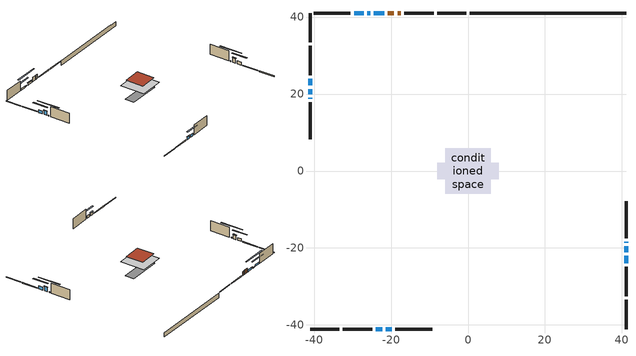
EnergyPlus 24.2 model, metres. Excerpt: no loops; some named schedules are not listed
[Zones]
conditioned space
 floor outside (Floor1 construction): -0.96,-0.96 -0.96,0.96 0.96,0.96 0.96,-0.96 z0.92
 floor adiabatic (AdiabaticFloorConstruction): -5.94,-5.94 -5.94,5.94 5.94,5.94 5.94,-5.94 z3.36
 floor foundation (Slab1 construction): -7.94,-2.2 -7.94,2.2 7.94,2.2 7.94,-2.2 z-1.24
 wall outside (RimJoist1 construction): -0.43,41.04 -8.03,41.04 / -41.04,-41.04 -33.44,-41.04 / -41.04,41.04 -41.04,33.44 / 41.04,-41.04 41.04,-33.44 z0.92:1.22
 wall outside (RimJoist2 construction): -8.96,41.04 -16.56,41.04 / -32.51,-41.04 -24.91,-41.04 / -41.04,32.51 -41.04,24.91 / 41.04,-32.51 41.04,-24.91 z0.92:1.22
 wall outside (AdiabaticWallConstruction 1): -17.49,41.04 -18.31,41.04 / -19.24,41.04 -20.88,41.04 z0.92:2.95
 wall outside (AdiabaticWallConstruction): 41.04,-23.98 41.04,-22 z0.92:2.39; -41.04,23.98 -41.04,22.21 z0.92:2.23; 41.04,-21.07 41.04,-19.61 z0.92:3.09; -21.81,41.04 -24.43,41.04 z0.92:1.7; -23.98,-41.04 -22.31,-41.04 z0.92:2.16; -41.04,21.29 -41.04,19.99 z0.92:2.85; 41.04,-18.68 41.04,-18.42 / -25.36,41.04 -26.14,41.04 / -41.04,19.07 -41.04,18.8 z0.92:1.31; -27.06,41.04 -29.59,41.04 z0.92:1.67; -21.39,-41.04 -19.79,-41.04 z0.92:2.11
 wall outside (Wall1 construction): -30.52,41.04 -40.11,41.04 / -18.86,-41.04 -9.27,-41.04 / -41.04,17.87 -41.04,8.29 / 41.04,-17.49 41.04,-7.91 z0.92:5.8
 wall foundation (FoundationWall1 construction): 0.5,41.04,-1.24 0.5,41.04,0.92 36.99,41.04,0.92 36.99,41.04,0.8 41.04,41.04,0.8 41.04,41.04,-1.24
 window (WindowConstruction): 41.04,-23.98 41.04,-22 z0.92:2.39
 window (WindowConstruction 3): -41.04,23.98 -41.04,22.22 z0.92:2.23
 window (WindowConstruction 4): 41.04,-21.07 41.04,-19.61 z0.92:3.09
 window (WindowConstruction 5): -21.81,41.04 -24.43,41.04 z0.92:1.7
 window (WindowConstruction 6): -23.98,-41.04 -22.31,-41.04 z0.92:2.16
 window (WindowConstruction 7): -41.04,21.29 -41.04,19.99 z0.92:2.85
 window (WindowConstruction 8): 41.04,-18.68 41.04,-18.42 z0.92:1.31
 window (WindowConstruction 9): -25.36,41.04 -26.14,41.04 z0.92:1.31
 window (WindowConstruction 10): -41.04,19.06 -41.04,18.8 z0.92:1.31
 window (WindowConstruction 1): -27.06,41.04 -29.59,41.04 z0.92:1.67
 window (WindowConstruction 2): -21.39,-41.04 -19.79,-41.04 z0.92:2.11
 door (Door): -17.49,41.04 -18.31,41.04 z0.92:2.95
 door (Door 1): -19.24,41.04 -20.88,41.04 z0.92:2.95
 ceiling adiabatic (AdiabaticFloorConstruction): 5.94,-5.94 5.94,5.94 -5.94,5.94 -5.94,-5.94 z3.36
 roof outside (Roof1 construction): -4.28,4.28 -4.28,-4.28 4.28,-4.28 4.28,4.28 z5.8
shading: 41.04,-19.21 41.04,-26.77 41.45,-26.77 41.45,-19.21 z5.18; -41.04,19.43 -41.04,26.77 -41.45,26.77 -41.45,19.43 z5.02; 41.04,-19.41 41.04,-21.27 41.45,-21.27 41.45,-19.41 z3.29; -24.63,41.04 -21.61,41.04 -21.61,41.45 -24.63,41.45 z1.9; -22.11,-41.04 -24.18,-41.04 -24.18,-41.45 -22.11,-41.45 z2.36; -41.04,19.79 -41.04,21.49 -41.45,21.49 -41.45,19.79 z3.05; 41.04,-13.02 41.04,-24.08 41.45,-24.08 41.45,-13.02 z6.71; -31.54,41.04 -19.96,41.04 -19.96,41.45 -31.54,41.45 z6.71; -41.04,13.4 -41.04,24.46 -41.45,24.46 -41.45,13.4 z6.71; -32.38,41.04 -24.28,41.04 -24.28,41.45 -32.38,41.45 z4.46; -17,-41.04 -24.17,-41.04 -24.17,-41.45 -17,-41.45 z4.9
[Building]
Building 1: Terrain=Suburbs
[Site:Location]
Toronto Intl AP_ON: Latitude {deg}=43.68; Longitude {deg}=-79.63; Time Zone {hr}=-5; Elevation {m}=173; Keep Site Location Information=Yes
[Site:GroundTemperature:Shallow]
4.59119, 2.66285, 2.50842, 3.42352, 7.09712, 10.7536, 13.9236, 15.9317, 16.1023, 14.4691, 11.3799, 7.83558
[Site:WaterMainsTemperature]
Calculation Method=Schedule; Temperature Schedule=mains temperature schedule
[Material] Roughness=Rough; Thermal Absorptance=0.9
Name | Thickness {m} | Conductivity {W/m-K} | Density {kg/m3} | Specific Heat {J/kg-K} | Solar Absorptance | Visible Absorptance
asphalt or fiberglass shingles | 0.00635 | 0.162714 | 1121.4 | 1465.45 | 0.4 | 0.4
concrete 4.0 in. | 0.1016 | 1.803125 | 2242.8 | 837.4 | 0.7 | 0.7
concrete 8.0 in. | 0.2032 | 1.803125 | 2242.8 | 837.4 | 0.7 | 0.7
door material | 0.04445 | 0.188738 | 512.64 | 1214.23 | 0.7 | 0.7
door material 1 | 0.04445 | 0.053851 | 512.64 | 1214.23 | 0.7 | 0.7
exterior vertical ins | 0.0457286 | 0.029427 | 32.04 | 1214.23 | 0.7 | 0.7
floor covering | 0.0127 | 0.0433444 | 54.468 | 1339.84 | 0.6 | 0.6
floor rigid ins; roof rigid ins | 0.103632 | 0.029427 | 32.04 | 1214.23 | 0.7 | 0.7
floor rigid ins 1; wall rigid ins | 0.512978 | 0.029427 | 32.04 | 1214.23 | 0.7 | 0.7
floor stud and cavity | 0.1397 | 0.173152 | 92.3553 | 1139.71 | 0.7 | 0.7
floor stud and cavity 1 | 0.1397 | 1.75129 | 37.0049 | 1207.88 | 0.7 | 0.7
furniture material conditioned space 1 | 0.1524 | 0.115458 | 640.8 | 1214.23 | 0.6 | 0.6
gypsum board | 0.0127 | 0.160291 | 801 | 837.4 | 0.6 | 0.6
gypsum board 1 | 0.0127 | 0.160291 | 801 | 837.4 | 0.7 | 0.7
osb sheathing 0.5 in. | 0.0127 | 0.115458 | 512.64 | 1214.23 | 0.7 | 0.7
osb sheathing 0.75 in. | 0.01905 | 0.115458 | 512.64 | 1214.23 | 0.7 | 0.7
osb sheathing 2.0 in. | 0.0508 | 0.115458 | 512.64 | 1214.23 | 0.7 | 0.7
rim joist rigid ins | 0.051816 | 0.029427 | 32.04 | 1214.23 | 0.7 | 0.7
rim joist stud and cavity | 0.0508 | 0.177588 | 50.32683 | 1063.81 | 0.6 | 0.6
rim joist stud and cavity 1 | 0.0508 | 0.548689 | 125.044 | 1163.47 | 0.6 | 0.6
roof stud and cavity | 0.2032 | 0.348707 | 78.34581 | 1123.46 | 0.7 | 0.7
wall stud and cavity | 0.1397 | 0.0756323 | 139.0536 | 1170.24 | 0.7 | 0.7
wall stud and cavity 1 | 0.0889 | 0.380278 | 52.3479 | 1209.89 | 0.7 | 0.7
wall stud and cavity 2 | 0.0889 | 0.391764 | 83.0341 | 1211.67 | 0.7 | 0.7
wood siding | 0.0254 | 0.102417 | 544.68 | 1172.36 | 0.4 | 0.4
wood siding 1; wood siding 2; wood siding 3 | 0.0254 | 0.102417 | 544.68 | 1172.36 | 0.7 | 0.7
[WindowMaterial:SimpleGlazingSystem]
Name | U-Factor {W/m2-K} | Solar Heat Gain Coefficient
WindowMaterial | 2.9236 | 0.66
WindowMaterial 1 | 3.003662 | 0.58
WindowMaterial 2 | 2.97981 | 0.64
WindowMaterial 3 | 2.93609 | 0.65
WindowMaterial 4 | 2.89067 | 0.69
WindowMaterial 5 | 2.99855 | 0.58
WindowMaterial 6 | 2.97357 | 0.65
WindowMaterial 7 | 2.89919 | 0.69
WindowMaterial 8 | 5.82052 | 0.53
WindowMaterial 9 | 3.07861 | 0.43
[Construction]
AdiabaticFloorConstruction: floor stud and cavity 1, floor rigid ins 1, osb sheathing 0.75 in., floor covering
AdiabaticWallConstruction: wood siding 2, wall rigid ins, wall stud and cavity 1, gypsum board
AdiabaticWallConstruction 1: wood siding 3, wall rigid ins, wall stud and cavity 1, gypsum board
Door: door material
Door 1: door material 1
Floor1 construction: floor stud and cavity, floor rigid ins, osb sheathing 0.75 in., floor covering
FoundationWall1 construction: concrete 8.0 in., gypsum board 1
furniture construction conditioned space 1: furniture material conditioned space 1
PartitionWallConstruction: gypsum board, wall stud and cavity 2, gypsum board
RimJoist1 construction: wood siding 1, rim joist stud and cavity
RimJoist2 construction: wood siding 1, rim joist rigid ins, osb sheathing 2.0 in., rim joist stud and cavity 1
Roof1 construction: asphalt or fiberglass shingles, roof rigid ins, osb sheathing 0.75 in., roof stud and cavity, gypsum board
Slab1 construction: concrete 4.0 in.
Wall1 construction: wood siding, osb sheathing 0.5 in., wall stud and cavity, gypsum board
WindowConstruction: WindowMaterial
WindowConstruction 1: WindowMaterial 1
WindowConstruction 10; WindowConstruction 8: WindowMaterial 8
WindowConstruction 2: WindowMaterial 2
WindowConstruction 3: WindowMaterial 3
WindowConstruction 4: WindowMaterial 4
WindowConstruction 5: WindowMaterial 5
WindowConstruction 6: WindowMaterial 6
WindowConstruction 7: WindowMaterial 7
WindowConstruction 9: WindowMaterial 9
[Zone]
conditioned space: Multiplier=1; Volume {m3}=548.2; Part of Total Floor Area=Yes
[Space]
conditioned space 1: Zone=conditioned space; Volume {m3}=548.2
[SurfaceProperty:ExposedFoundationPerimeter]
Slab1: Exposed Perimeter Calculation Method=TotalExposedPerimeter; Total Exposed Perimeter {m}=40.539
[InternalMass] Zone or ZoneList=conditioned space; Space or SpaceList=conditioned space 1
Name | Construction | Surface Area {m2}
furniture mass conditioned space 1 | furniture construction conditioned space 1 | 85.8959
partition wall mass | PartitionWallConstruction | 214.74
[Lights]
interior lighting: Zone or ZoneList or Space or SpaceList=conditioned space 1; Schedule=interior lighting schedule; Design Level Calculation Method=LightingLevel; Lighting Level {W}=343.2; Return Air Fraction=0; Fraction Radiant=0.6; Fraction Visible=0.2; Fraction Replaceable=1
[People]
occupants: Zone or ZoneList or Space or SpaceList=conditioned space 1; Number of People Schedule=occupants schedule; Number of People Calculation Method=People; Number of People=3; Fraction Radiant=0.314171; Sensible Heat Fraction=0.56303; Activity Level Schedule=occupants activity schedule; Carbon Dioxide Generation Rate {m3/s-W}=0; Enable ASHRAE 55 Comfort Warnings=No; Mean Radiant Temperature Calculation Type=EnclosureAveraged
[ElectricEquipment] Zone or ZoneList or Space or SpaceList=conditioned space 1; Design Level Calculation Method=EquipmentLevel
Name | Schedule | Design Level {W} | Fraction Latent | Fraction Radiant | Fraction Lost
clothes dryer | clothes dryer schedule | 140.772 | 0.015 | 0.081 | 0.85
clothes washer | clothes washer schedule | 32.1985 | 0.03 | 0.162 | 0.7
cooking range | cooking range schedule | 215.147 | 0.08 | 0.432 | 0.2
dishwasher | dishwasher schedule | 66.8632 | 0.3 | 0.18 | 0.4
fridge | fridge schedule | 72.9452 | 0 | 0.6 | 0
mech vent house fan | mech vent house fan schedule | 0.95 | 0 | 0 | 1
mech vent house fan cfis | mech vent house fan cfis schedule | 0 | 0 | 0 | 0
misc plug loads | misc plug loads schedule | 494.7 | 0.045 | 0.513 | 0.1
whole house fan | Always On Discrete | 0 | 0 | 0 | 1
[OtherEquipment] Zone or ZoneList or Space or SpaceList=conditioned space 1; Design Level Calculation Method=EquipmentLevel
Name | Fuel Type | Schedule | Design Level {W} | Fraction Latent | Fraction Radiant | Fraction Lost
clothes dryer 1 | Electricity | clothes dryer schedule | 0 | 0.015 | 0.081 | 0.85
cooking range 1 | Electricity | cooking range schedule | 0 | 0.08 | 0.432 | 0.2
general water use latent | None | general water use schedule | 62.594 | 1 | 0 | 0
general water use sensible | None | general water use schedule | -61.6891 | 0 | 0.6 | 0
mech vent house fan latent load | None | Always On Discrete | 0 | 1 | 0 | 0
mech vent house fan sensible load | None | Always On Discrete | 0 | 0 | 0 | 0
water heater energy adjustment1 | NaturalGas | Always On Discrete | 0.01 | 0 | 0 | 1
[ZoneInfiltration:DesignFlowRate] Zone or ZoneList or Space or SpaceList=conditioned space 1; Schedule=Always On Discrete; Design Flow Rate Calculation Method=Flow/Zone; Design Flow Rate {m3/s}=0
infil flow; natural vent flow; whole house fan flow
[AvailabilityManager:Scheduled]
central ac and furnace airloop Availability Manager: Schedule=Always On Discrete
[Foundation:Kiva]
Foundation Kiva 1: Initial Indoor Air Temperature {C}=18; Wall Height Above Grade {m}=0.920008; Wall Depth Below Slab {m}=0.2032; Custom Block Material Name 1=exterior vertical ins; Custom Block Depth 1 {m}=2.16; Custom Block X Position 1 {m}=0.2159; Custom Block Z Position 1 {m}=0
[Foundation:Kiva:Settings]
Soil Conductivity {W/m-K}=0.849921; Soil Density {kg/m3}=1842.3; Soil Specific Heat {J/kg-K}=418.7; Ground Solar Absorptivity=0.9; Ground Thermal Absorptivity=0.9; Ground Surface Roughness {m}=0.03; Far-Field Width {m}=40; Deep-Ground Boundary Condition=ZeroFlux; Deep-Ground Depth {m}=40; Minimum Cell Dimension {m}=0.2; Maximum Cell Growth Coefficient=3; Simulation Timestep=Timestep
[Exterior:Lights]
exterior lighting: Schedule=exterior lighting schedule; Design Level {W}=75.6
[EnergyManagementSystem:GlobalVariable]
central_ac_and_furnace_airloop_Fan_RTF
infil_program_Qfan
infil_program_Qinf
natural_vent_program_Qnv
natural_vent_program_Qwhf
[EnergyManagementSystem:Sensor]
Name | Output:Variable or Output:Meter Index Key | Output:Variable or Output:Meter
airflow_gain | infil flow | Infiltration Sensible Heat Gain Energy
airflow_gain_1 | natural vent flow | Infiltration Sensible Heat Gain Energy
airflow_gain_2 | whole house fan flow | Infiltration Sensible Heat Gain Energy
airflow_loss | infil flow | Infiltration Sensible Heat Loss Energy
airflow_loss_1 | natural vent flow | Infiltration Sensible Heat Loss Energy
airflow_loss_2 | whole house fan flow | Infiltration Sensible Heat Loss Energy
clg_load_cond |  | Cooling:EnergyTransfer:Zone:CONDITIONED SPACE
clg_sp_s; clg_sp_s_1 | cooling setpoint | Schedule Value
clothes_dryer_exhaust_0_sch_s | clothes dryer exhaust 0 schedule | Schedule Value
cool_season | cooling season schedule | Schedule Value
htg_load_cond |  | Heating:EnergyTransfer:Zone:CONDITIONED SPACE
htg_sp_s; htg_sp_s_1 | heating setpoint | Schedule Value
ig_ee_conv | clothes dryer | Electric Equipment Convective Heating Energy
ig_ee_conv_2 | cooking range | Electric Equipment Convective Heating Energy
ig_ee_conv_4 | fridge | Electric Equipment Convective Heating Energy
ig_ee_conv_5 | misc plug loads | Electric Equipment Convective Heating Energy
ig_ee_conv_6 | whole house fan | Electric Equipment Convective Heating Energy
ig_ee_rad | clothes dryer | Electric Equipment Radiant Heating Energy
ig_ee_rad_2 | cooking range | Electric Equipment Radiant Heating Energy
ig_ee_rad_4 | fridge | Electric Equipment Radiant Heating Energy
ig_ee_rad_5 | misc plug loads | Electric Equipment Radiant Heating Energy
ig_ee_rad_6 | whole house fan | Electric Equipment Radiant Heating Energy
ig_lgt_conv | interior lighting | Lights Convective Heating Energy
ig_lgt_rad | interior lighting | Lights Radiant Heating Energy
ig_lgt_vis | interior lighting | Lights Visible Radiation Heating Energy
ig_oe_conv | clothes dryer 1 | Other Equipment Convective Heating Energy
ig_oe_conv_1 | cooking range 1 | Other Equipment Convective Heating Energy
ig_oe_conv_2 | general water use latent | Other Equipment Convective Heating Energy
ig_oe_conv_3 | general water use sensible | Other Equipment Convective Heating Energy
ig_oe_conv_4 | water heater energy adjustment1 | Other Equipment Convective Heating Energy
ig_oe_rad | clothes dryer 1 | Other Equipment Radiant Heating Energy
ig_oe_rad_1 | cooking range 1 | Other Equipment Radiant Heating Energy
ig_oe_rad_2 | general water use latent | Other Equipment Radiant Heating Energy
ig_oe_rad_3 | general water use sensible | Other Equipment Radiant Heating Energy
ig_oe_rad_4 | water heater energy adjustment1 | Other Equipment Radiant Heating Energy
ig_ppl_conv | occupants | People Convective Heating Energy
ig_ppl_rad | occupants | People Radiant Heating Energy
im_conv | furniture mass conditioned space 1 | Surface Inside Face Convection Heat Gain Energy
im_conv_1 | partition wall mass | Surface Inside Face Convection Heat Gain Energy
im_ig | furniture mass conditioned space 1 | Surface Inside Face Internal Gains Radiation Heat Gain Energy
im_ig_1 | partition wall mass | Surface Inside Face Internal Gains Radiation Heat Gain Energy
im_lgt | furniture mass conditioned space 1 | Surface Inside Face Lights Radiation Heat Gain Energy
im_lgt_1 | partition wall mass | Surface Inside Face Lights Radiation Heat Gain Energy
im_sol | furniture mass conditioned space 1 | Surface Inside Face Solar Radiation Heat Gain Energy
im_sol_1 | partition wall mass | Surface Inside Face Solar Radiation Heat Gain Energy
im_surf | furniture mass conditioned space 1 | Surface Inside Face Net Surface Thermal Radiation Heat Gain Energy
im_surf_1 | partition wall mass | Surface Inside Face Net Surface Thermal Radiation Heat Gain Energy
mv_conv | mech vent house fan | Electric Equipment Convective Heating Energy
mv_conv_1 | mech vent house fan cfis | Electric Equipment Convective Heating Energy
mv_conv_2 | mech vent house fan latent load | Other Equipment Convective Heating Energy
mv_conv_3 | mech vent house fan sensible load | Other Equipment Convective Heating Energy
mv_rad | mech vent house fan | Electric Equipment Radiant Heating Energy
mv_rad_1 | mech vent house fan cfis | Electric Equipment Radiant Heating Energy
mv_rad_2 | mech vent house fan latent load | Other Equipment Radiant Heating Energy
mv_rad_3 | mech vent house fan sensible load | Other Equipment Radiant Heating Energy
natural_vent_s | natural vent schedule | Schedule Value
out_pb_s |  | Site Outdoor Air Barometric Pressure
out_wt_s |  | Site Outdoor Air Humidity Ratio
site_vw_s |  | Site Wind Speed
ss_back_out | Window1 | Surface Window Shortwave from Zone Back Out Window Heat Transfer Rate
ss_back_out_1 | Window10 | Surface Window Shortwave from Zone Back Out Window Heat Transfer Rate
ss_back_out_10 | Window8 | Surface Window Shortwave from Zone Back Out Window Heat Transfer Rate
ss_back_out_2 | Window12 | Surface Window Shortwave from Zone Back Out Window Heat Transfer Rate
ss_back_out_3 | Window13 | Surface Window Shortwave from Zone Back Out Window Heat Transfer Rate
ss_back_out_4 | Window18 | Surface Window Shortwave from Zone Back Out Window Heat Transfer Rate
ss_back_out_5 | Window20 | Surface Window Shortwave from Zone Back Out Window Heat Transfer Rate
ss_back_out_6 | Window21 | Surface Window Shortwave from Zone Back Out Window Heat Transfer Rate
ss_back_out_7 | Window22 | Surface Window Shortwave from Zone Back Out Window Heat Transfer Rate
ss_back_out_8 | Window25 | Surface Window Shortwave from Zone Back Out Window Heat Transfer Rate
ss_back_out_9 | Window3 | Surface Window Shortwave from Zone Back Out Window Heat Transfer Rate
ss_conv | Door1 | Surface Inside Face Convection Heat Gain Energy
ss_conv_1 | Door2 | Surface Inside Face Convection Heat Gain Energy
ss_conv_10 | Window25 | Surface Inside Face Convection Heat Gain Energy
ss_conv_11 | Window3 | Surface Inside Face Convection Heat Gain Energy
ss_conv_12 | Window8 | Surface Inside Face Convection Heat Gain Energy
ss_conv_2 | Window1 | Surface Inside Face Convection Heat Gain Energy
ss_conv_3 | Window10 | Surface Inside Face Convection Heat Gain Energy
ss_conv_4 | Window12 | Surface Inside Face Convection Heat Gain Energy
ss_conv_5 | Window13 | Surface Inside Face Convection Heat Gain Energy
ss_conv_6 | Window18 | Surface Inside Face Convection Heat Gain Energy
ss_conv_7 | Window20 | Surface Inside Face Convection Heat Gain Energy
ss_conv_8 | Window21 | Surface Inside Face Convection Heat Gain Energy
ss_conv_9 | Window22 | Surface Inside Face Convection Heat Gain Energy
ss_ig | Door1 | Surface Inside Face Internal Gains Radiation Heat Gain Energy
ss_ig_1 | Door2 | Surface Inside Face Internal Gains Radiation Heat Gain Energy
ss_ig_10 | Window25 | Surface Inside Face Internal Gains Radiation Heat Gain Energy
ss_ig_11 | Window3 | Surface Inside Face Internal Gains Radiation Heat Gain Energy
ss_ig_12 | Window8 | Surface Inside Face Internal Gains Radiation Heat Gain Energy
ss_ig_2 | Window1 | Surface Inside Face Internal Gains Radiation Heat Gain Energy
ss_ig_3 | Window10 | Surface Inside Face Internal Gains Radiation Heat Gain Energy
ss_ig_4 | Window12 | Surface Inside Face Internal Gains Radiation Heat Gain Energy
ss_ig_5 | Window13 | Surface Inside Face Internal Gains Radiation Heat Gain Energy
ss_ig_6 | Window18 | Surface Inside Face Internal Gains Radiation Heat Gain Energy
ss_ig_7 | Window20 | Surface Inside Face Internal Gains Radiation Heat Gain Energy
ss_ig_8 | Window21 | Surface Inside Face Internal Gains Radiation Heat Gain Energy
ss_ig_9 | Window22 | Surface Inside Face Internal Gains Radiation Heat Gain Energy
ss_lgt | Door1 | Surface Inside Face Lights Radiation Heat Gain Energy
ss_lgt_1 | Door2 | Surface Inside Face Lights Radiation Heat Gain Energy
ss_sol | Door1 | Surface Inside Face Solar Radiation Heat Gain Energy
ss_sol_1 | Door2 | Surface Inside Face Solar Radiation Heat Gain Energy
ss_surf | Door1 | Surface Inside Face Net Surface Thermal Radiation Heat Gain Energy
ss_surf_1 | Door2 | Surface Inside Face Net Surface Thermal Radiation Heat Gain Energy
ss_surf_10 | Window25 | Surface Inside Face Net Surface Thermal Radiation Heat Gain Energy
ss_surf_11 | Window3 | Surface Inside Face Net Surface Thermal Radiation Heat Gain Energy
ss_surf_12 | Window8 | Surface Inside Face Net Surface Thermal Radiation Heat Gain Energy
ss_surf_2 | Window1 | Surface Inside Face Net Surface Thermal Radiation Heat Gain Energy
ss_surf_3 | Window10 | Surface Inside Face Net Surface Thermal Radiation Heat Gain Energy
ss_surf_4 | Window12 | Surface Inside Face Net Surface Thermal Radiation Heat Gain Energy
ss_surf_5 | Window13 | Surface Inside Face Net Surface Thermal Radiation Heat Gain Energy
ss_surf_6 | Window18 | Surface Inside Face Net Surface Thermal Radiation Heat Gain Energy
ss_surf_7 | Window20 | Surface Inside Face Net Surface Thermal Radiation Heat Gain Energy
ss_surf_8 | Window21 | Surface Inside Face Net Surface Thermal Radiation Heat Gain Energy
ss_surf_9 | Window22 | Surface Inside Face Net Surface Thermal Radiation Heat Gain Energy
ss_trans_in | Window1 | Surface Window Transmitted Solar Radiation Rate
ss_trans_in_1 | Window10 | Surface Window Transmitted Solar Radiation Rate
ss_trans_in_10 | Window8 | Surface Window Transmitted Solar Radiation Rate
ss_trans_in_2 | Window12 | Surface Window Transmitted Solar Radiation Rate
ss_trans_in_3 | Window13 | Surface Window Transmitted Solar Radiation Rate
ss_trans_in_4 | Window18 | Surface Window Transmitted Solar Radiation Rate
ss_trans_in_5 | Window20 | Surface Window Transmitted Solar Radiation Rate
ss_trans_in_6 | Window21 | Surface Window Transmitted Solar Radiation Rate
ss_trans_in_7 | Window22 | Surface Window Transmitted Solar Radiation Rate
ss_trans_in_8 | Window25 | Surface Window Transmitted Solar Radiation Rate
ss_trans_in_9 | Window3 | Surface Window Transmitted Solar Radiation Rate
ss_trans_out | Window1 | Surface Inside Face Initial Transmitted Diffuse Transmitted Out Window Solar Radiation Rate
ss_trans_out_1 | Window10 | Surface Inside Face Initial Transmitted Diffuse Transmitted Out Window Solar Radiation Rate
ss_trans_out_10 | Window8 | Surface Inside Face Initial Transmitted Diffuse Transmitted Out Window Solar Radiation Rate
ss_trans_out_2 | Window12 | Surface Inside Face Initial Transmitted Diffuse Transmitted Out Window Solar Radiation Rate
ss_trans_out_3 | Window13 | Surface Inside Face Initial Transmitted Diffuse Transmitted Out Window Solar Radiation Rate
ss_trans_out_4 | Window18 | Surface Inside Face Initial Transmitted Diffuse Transmitted Out Window Solar Radiation Rate
ss_trans_out_5 | Window20 | Surface Inside Face Initial Transmitted Diffuse Transmitted Out Window Solar Radiation Rate
ss_trans_out_6 | Window21 | Surface Inside Face Initial Transmitted Diffuse Transmitted Out Window Solar Radiation Rate
ss_trans_out_7 | Window22 | Surface Inside Face Initial Transmitted Diffuse Transmitted Out Window Solar Radiation Rate
ss_trans_out_8 | Window25 | Surface Inside Face Initial Transmitted Diffuse Transmitted Out Window Solar Radiation Rate
ss_trans_out_9 | Window3 | Surface Inside Face Initial Transmitted Diffuse Transmitted Out Window Solar Radiation Rate
s_conv | Floor1 | Surface Inside Face Convection Heat Gain Energy
s_conv_1 | FoundationWall1 | Surface Inside Face Convection Heat Gain Energy
s_conv_10 | RimJoist2:270 | Surface Inside Face Convection Heat Gain Energy
s_conv_11 | RimJoist2:90 | Surface Inside Face Convection Heat Gain Energy
s_conv_12 | Roof1 | Surface Inside Face Convection Heat Gain Energy
s_conv_13 | Slab1 | Surface Inside Face Convection Heat Gain Energy
s_conv_14 | Wall1:0 | Surface Inside Face Convection Heat Gain Energy
s_conv_15 | Wall1:180 | Surface Inside Face Convection Heat Gain Energy
s_conv_16 | Wall1:270 | Surface Inside Face Convection Heat Gain Energy
s_conv_17 | Wall1:90 | Surface Inside Face Convection Heat Gain Energy
s_conv_2 | inferred conditioned ceiling | Surface Inside Face Convection Heat Gain Energy
s_conv_3 | inferred conditioned floor | Surface Inside Face Convection Heat Gain Energy
s_conv_4 | RimJoist1:0 | Surface Inside Face Convection Heat Gain Energy
s_conv_5 | RimJoist1:180 | Surface Inside Face Convection Heat Gain Energy
s_conv_6 | RimJoist1:270 | Surface Inside Face Convection Heat Gain Energy
s_conv_7 | RimJoist1:90 | Surface Inside Face Convection Heat Gain Energy
s_conv_8 | RimJoist2:0 | Surface Inside Face Convection Heat Gain Energy
s_conv_9 | RimJoist2:180 | Surface Inside Face Convection Heat Gain Energy
s_ig | Floor1 | Surface Inside Face Internal Gains Radiation Heat Gain Energy
s_ig_1 | FoundationWall1 | Surface Inside Face Internal Gains Radiation Heat Gain Energy
s_ig_10 | RimJoist2:270 | Surface Inside Face Internal Gains Radiation Heat Gain Energy
s_ig_11 | RimJoist2:90 | Surface Inside Face Internal Gains Radiation Heat Gain Energy
s_ig_12 | Roof1 | Surface Inside Face Internal Gains Radiation Heat Gain Energy
s_ig_13 | Slab1 | Surface Inside Face Internal Gains Radiation Heat Gain Energy
s_ig_14 | Wall1:0 | Surface Inside Face Internal Gains Radiation Heat Gain Energy
s_ig_15 | Wall1:180 | Surface Inside Face Internal Gains Radiation Heat Gain Energy
s_ig_16 | Wall1:270 | Surface Inside Face Internal Gains Radiation Heat Gain Energy
s_ig_17 | Wall1:90 | Surface Inside Face Internal Gains Radiation Heat Gain Energy
s_ig_2 | inferred conditioned ceiling | Surface Inside Face Internal Gains Radiation Heat Gain Energy
s_ig_3 | inferred conditioned floor | Surface Inside Face Internal Gains Radiation Heat Gain Energy
s_ig_4 | RimJoist1:0 | Surface Inside Face Internal Gains Radiation Heat Gain Energy
s_ig_5 | RimJoist1:180 | Surface Inside Face Internal Gains Radiation Heat Gain Energy
s_ig_6 | RimJoist1:270 | Surface Inside Face Internal Gains Radiation Heat Gain Energy
s_ig_7 | RimJoist1:90 | Surface Inside Face Internal Gains Radiation Heat Gain Energy
s_ig_8 | RimJoist2:0 | Surface Inside Face Internal Gains Radiation Heat Gain Energy
s_ig_9 | RimJoist2:180 | Surface Inside Face Internal Gains Radiation Heat Gain Energy
s_lgt | Floor1 | Surface Inside Face Lights Radiation Heat Gain Energy
s_lgt_1 | FoundationWall1 | Surface Inside Face Lights Radiation Heat Gain Energy
